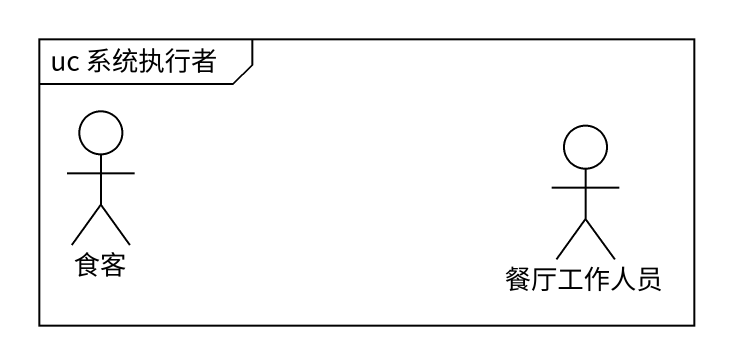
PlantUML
@startuml
mainframe uc 系统执行者
actor 食客
actor 餐厅工作人员
@enduml
